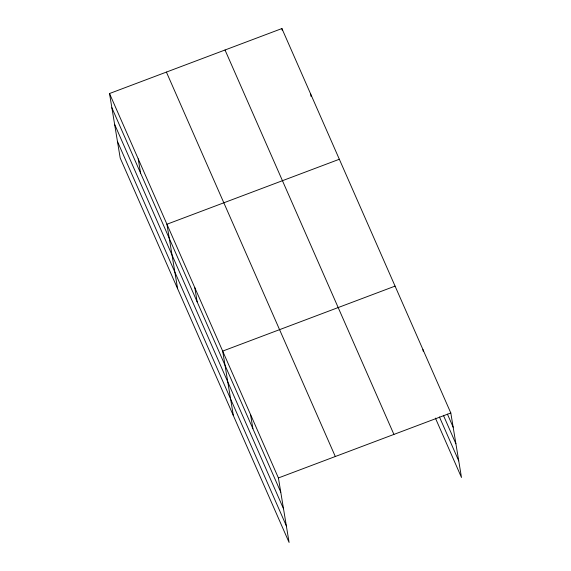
<?xml version="1.0" encoding="UTF-8"?>
<svg xmlns="http://www.w3.org/2000/svg" width="571" height="571" viewBox="0 0 571 571"><rect width="100%" height="100%" fill="white"/><g stroke="black" fill="none" stroke-linecap="round" stroke-linejoin="round"><path stroke-width="0.86" d="M109.518 93.53L278.412 477.956L289.09 542.45L120.196 158.024L109.518 93.53L281.91 28.55L450.805 412.976L461.482 477.47L435.402 418.1M339.338 159.252L166.939 224.239L177.617 288.726M395.068 286.114L222.676 351.101L233.353 415.588M278.412 477.956L450.805 412.976M447.443 414.175L453.16 427.187M443.403 415.317L455.908 443.781M439.442 416.958L458.734 460.876M225.017 49.991L393.919 434.417M166.404 72.089L335.305 456.514M111.866 107.741L280.768 492.166M114.614 124.335L283.516 508.761M117.448 141.43L286.342 525.855M422.94 349.545L423.218 351.215M310.624 93.901L311.038 96.413M281.91 28.55L282.188 30.22M250.548 414.525L252.896 428.735M194.811 287.67L197.159 301.881M138.232 158.888L140.58 173.092"/></g></svg>
